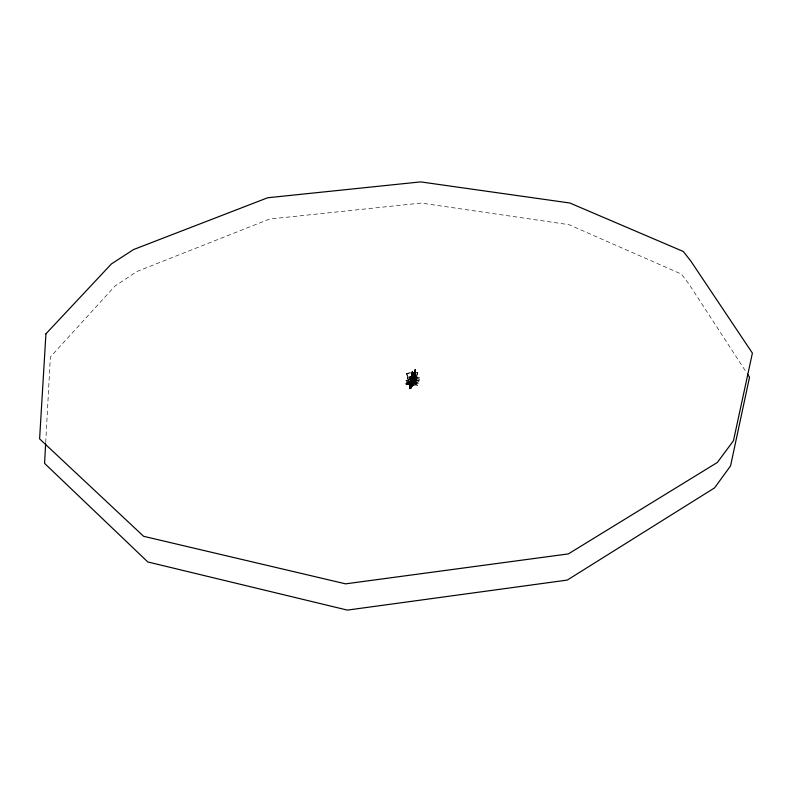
<?xml version="1.0" encoding="UTF-8"?>
<svg xmlns="http://www.w3.org/2000/svg" width="792" height="792" viewBox="0 0 792 792"><rect width="100%" height="100%" fill="white"/><g stroke="black" fill="none" stroke-linecap="round" stroke-linejoin="round"><path stroke-width="0.59" stroke-dasharray="3.96 2.97" d="M409.771 383.645L409.83 387.783L409.86 384.447L411.216 380.249L414.315 374.814L414.889 370.418M414.77 380.497C415.246 376.289 412.464 389.248 414.84 379.586C403.564 377.517 424.779 381.942 410.414 382.1L410.088 382.368A1.277 0.495 -37.5 0 0 410.276 381.873A1.307 0.584 -31.5 0 0 410.454 381.388A1.307 0.584 -31.1 0 0 410.642 380.893A1.307 0.594 -30.6 0 0 410.82 380.407A1.307 0.594 -30.2 0 0 411.008 379.913A1.307 0.594 -29.7 0 0 411.187 379.427A1.307 0.604 -29.1 0 0 411.375 378.932A1.307 0.604 -28.6 0 0 411.553 378.447A1.911 0.772 -36.1 0 0 411.741 377.952A2.099 0.822 -37.3 0 0 411.919 377.467L414.572 372.547L415.206 369.052L414.463 381.497L415.018 379.962M414.652 381.15L414.909 378.794M415.058 378.012L414.958 371.26L410.187 381.942L409.909 388.357L412.988 384.902L414.513 380.655L414.889 370.943L414.701 380.477L414.018 382.387L415.087 378.744L414.958 371.26L414.632 372.458M412.899 376.319L414.958 371.26C417.137 374.606 409.9 396.455 409.85 384.447C409.929 396.515 417.315 374.418 414.958 371.26L414.721 372.151M414.236 382.982L412.701 385.199L409.801 384.912L410.939 379.497L414.909 371.468L414.394 380.734L414.909 371.468L410.167 381.546M410.781 383.575C406.672 393.238 415.671 385.536 414.711 375.804M414.424 381.853L414.632 371.993M410.86 382.635L409.959 388.694L410.771 387.11C407.147 393.198 416.018 381.12 414.78 379.556C414.939 383.269 408.405 392.654 409.86 384.11M410.919 379.972L409.771 383.962L409.919 388.139L412.889 384.981L409.632 384.674L410.236 381.615L409.513 385.862L410.038 388.684L409.573 385.843L410.197 381.843L413.652 374.913M413.919 382.071C403.187 401.049 414.572 375.161 414.909 371.468L414.463 373.2M411.909 385.783L410.513 387.1C408.791 390.228 415.444 381.021 414.246 381.734C415.077 382.803 406.642 390.763 411.781 386.526C416.443 384.031 414.077 371.725 415.137 370.894M413.602 374.913L414.958 371.26L414.038 382.833L414.958 372.765L413.968 376.378L411.424 380.477M414.988 379.833L415.008 378.625L416.107 379.784L417.582 372.784C411.791 369.488 416.226 384.962 414.919 373.072L414.919 376.606L414.958 371.26L414.662 372.646M409.712 382.506L409.82 387.793L410.246 382.14L414.721 373.299L414.909 371.468L414.949 376.428M406.969 374.695L406.732 373.487L412.107 372.606L412.127 371.804L411.791 375.853M414.632 378.338L414.909 371.468L412.226 377.537C415.275 375.804 415.394 367.26 414.86 370.3M409.553 382.853L409.543 384.506L409.523 383.061M409.721 383.239L409.672 382.427M409.88 386.981C409.345 390.08 417.859 381.368 409.929 383.417C410.028 380.021 414.78 375.586 414.958 371.26L414.751 378.249L414.909 371.468C414.533 375.269 409.207 381.813 414.483 372.933L412.79 376.2L413.622 374.794M410.108 380.853L409.86 383.239L414.444 373.101M410.008 382.863L413.731 383.249L414.83 379.774L413.177 384.754L410.038 388.892M410.088 387.268C408.444 386.862 411.474 376.329 414.216 374.458C411.761 376.269 407.375 391.842 410.979 379.784L409.712 384.358L410.296 388.189L412.87 384.971L410.018 387.793L410.286 380.348M410.167 382.011L414.028 382.576L412.84 385.13L415.028 380.021M414.79 378.22L414.919 372.755L414.86 378.13L414.919 372.913L415.008 377.329L414.899 373.042L413.968 373.784M410.117 388.516C413.236 387.328 417.107 372.695 413.058 384.813C408.137 393.436 409.662 382.328 410.979 379.507L410.256 381.714M414.553 373.349L414.958 371.26L414.86 375.358M414.8 372.983C410.256 378.319 408.514 395.297 410.236 382.061C410.088 384.348 409.157 386.605 410.068 388.892M415.048 369.933L415.097 369.676M414.949 378.299C406.157 376.863 420.641 379.853 412.691 376.883M415.147 376.804L415.156 376.042L414.958 379.408L415.166 377.655M414.879 374.171L414.899 373.279L414.869 378.061L414.958 371.26L414.889 375.378M414.414 376.25L412.959 380.982L414.939 372.181M410.147 386.625C409.167 387.496 409.919 383.199 410.167 382.209M415.008 377.329L415.048 374.567M414.295 381.566L410.593 381.566L414.265 381.873C415.681 382.021 406.286 390.773 411.909 385.961M414.265 381.635L413.117 376.527M414.869 380.229L415.048 379.309M410.404 379.942L409.702 383.803L412.137 376.933M410.385 380.625L410.83 378.685L410.642 380.14M414.978 373.834L414.939 372.973L414.671 380.833M413.266 384.516L410.048 388.12L409.484 385.773L409.979 387.981L409.781 384.546L410.503 382.397M412.266 377.735L409.583 386.248L409.721 384.189C419.027 381.714 406.009 391.268 410.088 386.694M415.038 377.111L415.097 374.448M414.82 379.932L414.077 382.437L414.751 380.111M414.939 371.042L414.889 370.894M410.593 380.368L410.612 379.348L410.424 381.229M410.484 388.05C413.523 386.288 414.592 378.21 414.85 373.289L414.374 380.704L413.493 383.259M414.919 377.873L414.958 371.26L414.751 374.844M409.87 383.18C409.929 393.733 408.86 385.397 410.434 382.14M414.622 380.328C409.127 395.069 408.553 383.516 413.632 376.992M410.187 382.972C416.275 380.427 412.305 386.496 413.87 382.358L411.385 380.833M413.662 383.219L414.711 380.348L414.038 382.783M410.919 380.14L414.671 380.536L414.889 373.378L414.82 375.606M411.731 377.507L415.018 377.378L415.137 378.19M411.454 386.961L410.127 388.427L409.949 386.318M409.929 384.744L411.305 380.348L414.879 373.586M410.068 388.882C409.187 385.902 415.216 383.773 414.78 379.596M410.236 382.15L411.038 379.873M408.781 382.397L409.9 387.644L411.909 385.872L409.82 387.536L409.504 385.961M410.414 387.575C417.008 380.16 407.92 391.169 409.82 386.635C410.226 388.347 409.751 386.724 410.038 388.654M409.632 386.338L409.721 384.179L410.038 387.902L409.88 387.179L410.434 387.516L412.701 384.912M414.018 382.417L413.167 384.556L410.385 387.753L411.84 386.447M414.869 373.685L414.82 374.735L414.939 372.359M415.008 376.566L415.008 377.24L414.83 374.299M409.939 387.07L410.058 388.09L413.483 383.566L413.355 384.17M414.186 382.298L414.553 381.397M414.949 379.378L414.85 378.823M415.077 378.942L415.147 377.942M415.196 377.418L415.156 375.923M409.89 386.248L409.969 387.733L409.781 384.209L409.652 386.12C409.89 382.605 408.781 392.337 412.701 385.338M415.008 377.21L414.998 374.794M413.988 381.853L413.147 384.377C406.514 387.13 411.008 380.081 412.157 376.962M409.919 384.536L409.89 387.635L409.771 383.873L410.048 388.05M45.708 442.599L50.361 356.994L114.939 286.11L136.838 271.527L269.597 219.047L421.166 203.069L569.032 224.69L681.407 274.101L688.99 284.08L746.153 372.062M410.018 381.922L409.632 383.843L409.603 383.041M414.899 378.952L415.978 376.675M409.523 384.239L410.147 381.734M412.82 376.388L412.315 376.933L412.761 376.15M412.691 376.358L412.187 377.269M409.583 386.248L409.721 384.16M409.721 384.358L411.117 380.061L414.681 380.368L413.097 384.734L410.355 387.941L413.147 384.645L414.077 382.051M410.137 388.427L410.038 384.843L410.127 388.427L410.197 384.952L410.286 387.05M414.8 374.735L414.879 372.992L414.968 373.765M414.315 381.081L414.602 380.407L414.355 381.298M409.553 386.149L409.662 384.694L410.226 387.536L412.741 385.011M410.098 384.734L410.098 388.169C409.434 382.021 415.087 377.527 414.909 371.468L412.206 377.537M409.83 386.486L409.959 387.892L409.761 386.427M412.335 377.002L410.919 379.398L414.048 373.755M414.929 374.062L414.85 373.428M411.167 382.685L405.167 382.625L410.791 382.704L414.869 373.072L413.988 375.962M409.801 381.992L410.207 380.764M411.513 378.744L411.632 377.18L410.969 378.972L411.414 376.378M415.038 371.26L414.275 374.913L414.642 373.973M414.86 377.368L412.622 377.259L413.424 376.853M413.305 384.259C411.939 383.14 419.463 374.745 410.385 387.773L413.127 384.645L414.652 380.368M414.869 373.586L414.919 372.913M411.909 374.517L412.018 373.18M410.216 386.793L410.098 388.169L410.226 384.833M411.444 378.695L411.177 381.081M415.018 378.655L411.018 378.111M409.9 383.486L413.523 383.526L413.434 384.08M406.94 374.695L410.038 388.199L409.909 384.744L411.296 380.368M414.79 373.903L414.899 373.141L414.741 379.705M411.652 377.18L411.761 375.853M412.335 382.378L412.048 371.587M409.632 383.843L410.187 380.615L410.315 381.13M410.721 379.012L410.761 379.804L412.117 376.853M411.325 379.794L411.484 378.497M414.463 381.021L410.8 380.873L414.78 372.755L413.751 375.497M414.513 381.011L414.78 380.338M414.701 374.507C414.533 375.398 414.889 383.991 411.305 385.575M414.612 372.359L414.899 371.072L414.226 380.813L414.79 374.19M411.315 378.725L411.553 377.358L411.355 378.21M411.781 376.834L411.345 378.249M410.603 379.922L411.018 378.309M411.761 374.21L412.206 372.032L413.731 378.744M411.147 381.081L410.8 383.575M410.434 387.486L413.137 384.16M412.563 376.121L412.335 376.764L412.097 376.299M412.266 376.121L412.385 375.774M411.642 374.933L411.781 374.22M411.523 375.655L411.672 374.943M411.385 376.368L411.543 375.655M410.197 388.733L411.474 385.249L411.553 380.586L412.84 378.368M413.028 380.744L413.335 383.021L411.493 385.12L411.583 380.556M414.384 376.358L414.384 375.685M410.81 382.783L414.622 374.2M410.365 382.348L413.79 375.398M414.295 374.804L414.78 372.834L412.117 372.606M413.592 378.625L413.78 377.933L419.661 379.031L413.78 377.982M414.978 371.131L414.632 372.25M409.791 385.457L412.474 385.476L409.801 385.486M411.236 380.249L410.533 382.566L413.85 375.725M414.394 375.042L414.671 374.081M414.404 381.17L410.642 380.843M417.79 385.159L416.661 384.872M417.542 385.783L416.404 385.496M409.82 384.358L411.167 380.041L412.721 378.309M410.444 382.457L414.602 373.765L414.186 374.576M413.899 377.942L413.691 378.635L418.72 379.635M410.296 388.189L412.751 385.051L413.335 383.021M412.246 383.288L412.909 380.853L411.068 382.823M410.464 387.318L413.127 383.932L414.78 379.675M414.305 375.032L414.602 374.101M410.167 381.447L410.899 379.21M410.573 382.496L409.85 384.645L409.989 388.169L409.513 385.862M411.464 385.169L412.909 380.853L413.365 383.1M412.117 371.854L413.424 372.646L414.622 371.963M414.256 374.913L414.572 374.002M411.078 378.616L411.503 378.348M411.731 376.873L411.741 377.467M410.702 382.605L409.989 388.169L409.88 387.456M414.463 380.625L412.988 384.902L410.325 388.11L413.068 384.922M411.493 385.12L412.206 383.11L410.781 387.377M414.562 373.903L414.206 374.685M413.592 383.031L414.562 375.368L414.226 376.378M416.008 376.685L417.552 372.775L406.742 373.487L408.702 381.714M417.067 374.121L417.572 372.784M409.86 381.863L409.929 382.526M409.721 382.972L409.504 383.526M410.187 388.535L410.553 387.565M410.632 381.219L410.88 380.704M414.523 373.596L413.701 375.161M414.048 382.546L411.889 386.169M413.929 382.665L411.365 380.883M413.127 383.932L414.077 381.863M414.117 373.992L414.523 373.141M414.86 379.17L411.8 385.07M414.365 375.685L412.84 378.378M410.909 379.309L412.167 377.131M408.474 380.259L411.216 378.239M416.097 379.784L415.206 381.467M410.256 380.209L410.523 379.398M410.484 379.813L410.533 380.467M413.048 382.774L410.474 387.258L411.889 385.872M410.702 379.14L410.711 379.754M411.147 380.16L412.444 378.051M413.988 373.784L414.463 372.824L414.493 373.398M413.652 375.141L414.107 374.349M413.622 375.032L414.087 374.24M412.543 378.13L413.959 375.764L412.523 378.16M411.87 378.566L414.909 378.725M415.176 381.457L414.256 382.982M411.048 387.377L410.266 388.278L412.899 385.09M413.83 382.457L413.998 382.734M413.572 374.675L414.058 373.873M413.493 374.567L413.998 373.636M413.523 374.428L414.018 373.636M411.187 387.13L410.256 388.367L412.721 385.051M410.266 388.278L411.206 386.971M413.147 384.556L410.385 387.773M413.295 384.338L410.345 388.021L411.345 386.892M411.028 382.902L412.919 380.893M410.335 388.021L413.077 384.763M410.424 387.605L413.147 384.506M411.761 381.586L413.285 382.447M412.434 380.922L410.078 382.18L412.483 380.982M411.701 377.933L413.84 377.002M413.068 377.131L407.474 377.032L413.444 377.111M410.454 384.665L404.821 384.585L410.83 384.645M409.919 372.824L406.751 373.478M412.909 382.813L418.493 383.873L412.602 382.754M412.513 383.407L418.107 384.466L412.206 383.358M407.019 380.615L405.86 380.615L411.85 380.675M413.84 376.368L407.87 376.279L409.028 376.388M413.048 377.863L407.068 377.833L413.048 377.913M412.682 378.616L406.702 378.536L407.86 378.645M412.286 379.338L406.306 379.249L407.464 379.358M412.068 380.012L406.088 379.932L407.237 380.041M411.632 381.338L405.643 381.249L406.801 381.368M411.394 382.011L405.395 381.952L411.018 381.942M411.157 383.318L405.157 383.229L406.316 383.338M417.582 372.824L409.929 372.893M411.741 378.725L415.038 379.101M410.246 382.764L413.77 383.031M409.642 384.506L409.939 387.981M413.929 376.319L418.909 377.299M413.889 377.101L419.75 378.2L413.642 377.002M413.464 380.091L419.344 381.19L418.216 380.912M413.275 380.754L418.275 381.734M413.058 381.417L418.948 382.526L417.82 382.239M411.889 384.041L416.899 385.031M411.632 384.665L416.651 385.654M418.661 377.14L419.78 377.319M418.483 379.487L419.602 379.655M418.027 381.576L419.146 381.754M410.286 386.367L410.998 386.555L410.256 386.456M414.632 377.606L414.869 377.725A2.099 1.208 38.6 0 0 414.741 378.22A1.911 1.109 37.1 0 0 414.612 378.715A1.307 0.792 27.6 0 0 414.483 379.21A1.307 0.782 28.3 0 0 414.355 379.705A1.307 0.782 28.9 0 0 414.226 380.19A1.317 0.782 29.5 0 0 414.097 380.695A1.317 0.782 30.1 0 0 413.959 381.19A1.317 0.782 30.7 0 0 413.83 381.685A1.317 0.782 31.2 0 0 413.701 382.18A1.277 0.733 38.8 0 0 413.572 382.675L413.295 382.447M409.969 388.278L409.553 385.664L409.919 388.436M409.167 385.11L409.444 386.169M409.721 387.199L409.405 385.882M408.127 380.635L408.375 381.784M412.464 373.537L412.612 374.289M407.405 377.101L407.642 378.289M409.682 386.12L409.929 387.565M412.187 372.052L412.315 372.794M408.92 383.051L408.682 381.714M409.83 387.298L409.979 388.525M414.929 373.943L414.998 377.378M412.187 371.577L412.592 382.328M414.8 374.626L414.83 375.477M409.741 386.209L409.712 384.546L409.741 386.536M414.681 375.062L414.671 375.913L414.81 374.091L414.662 375.071M411.107 386.308L411.008 388.684L411.107 386.308M405.019 383.932L411.028 383.971L405.019 383.932M412.266 377.042L413.553 374.557L412.177 377.032M418.72 383.199L412.83 382.09L418.72 383.199M419.552 380.516L413.681 379.408L419.552 380.516M412.761 383.071L411.85 384.1L411.632 382.972L412.553 381.982L412.761 383.071M414.939 377.21L414.939 376.606L414.949 377.15"/><path stroke-width="1.19" d="M45.639 443.817L44.58 463.379L147.807 561.964L347.351 610.107L567.25 580.091L714.592 487.862L730.551 465.904L749.519 377.24L747.499 374.131M45.936 333.818L39.6 438.867L143.629 536.313L345.589 583.852L568.349 553.905L717.374 462.449L733.461 440.728L752.4 353.113L691.01 261.34L683.338 251.51L569.824 203L420.631 181.893L267.706 197.752L133.6 249.53L111.444 263.904L45.936 333.818"/></g></svg>
